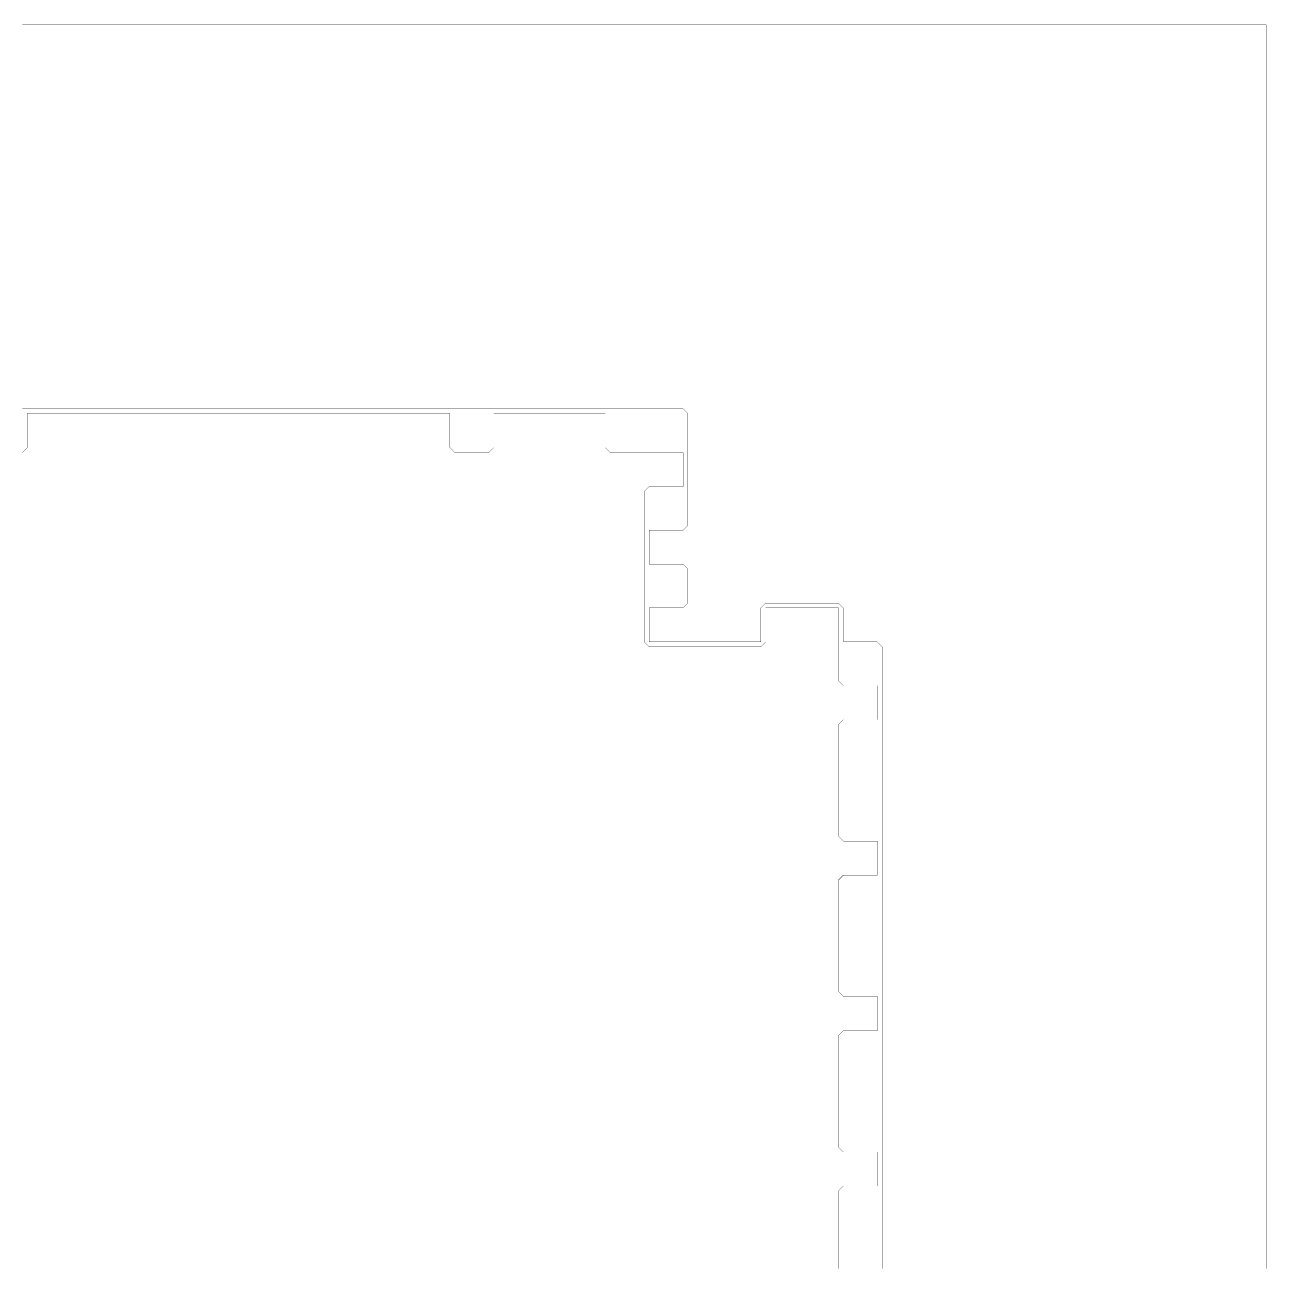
# Model space of a CAD drawing. Header units: metres. Extents: x 0 to 4990, y -4990 to 0.
# Drawn here: x 2495 to 4990, y -2495 to 0 of the extents above; entities that cross this region are included whole.
import ezdxf

# ---------------------------------------------------------------- set-up
doc = ezdxf.new("R2010")
doc.units = ezdxf.units.M
doc.layers.add('conductor', color=1, linetype='Continuous')
doc.layers.add('substrate', color=5, linetype='Continuous')

msp = doc.modelspace()

# ---------------------------------------------------------------- linework, layer by layer
at = {"layer": 'conductor', "const_width": 0.5}
msp.add_lwpolyline([(4130.859375, -2500), (4130.859375, -2490.234375), (4130.859375, -2480.46875), (4130.859375, -2470.703125), (4130.859375, -2460.9375), (4130.859375, -2451.171875), (4130.859375, -2441.40625), (4130.859375, -2431.640625), (4130.859375, -2421.875), (4130.859375, -2412.109375), (4130.859375, -2402.34375), (4130.859375, -2392.578125), (4130.859375, -2382.8125), (4130.859375, -2373.046875), (4130.859375, -2363.28125), (4130.859375, -2353.515625), (4130.859375, -2343.75), (4140.625, -2333.984375), (4150.390625, -2333.984375), (4160.15625, -2333.984375), (4169.921875, -2333.984375), (4179.6875, -2333.984375), (4189.453125, -2333.984375), (4199.21875, -2333.984375), (4208.984375, -2333.984375), (4208.984375, -2324.21875), (4208.984375, -2314.453125), (4208.984375, -2304.6875), (4208.984375, -2294.921875), (4208.984375, -2285.15625), (4208.984375, -2275.390625), (4208.984375, -2265.625), (4199.21875, -2265.625), (4189.453125, -2265.625), (4179.6875, -2265.625), (4169.921875, -2265.625), (4160.15625, -2265.625), (4150.390625, -2265.625), (4140.625, -2265.625), (4130.859375, -2255.859375), (4130.859375, -2246.09375), (4130.859375, -2236.328125), (4130.859375, -2226.5625), (4130.859375, -2216.796875), (4130.859375, -2207.03125), (4130.859375, -2197.265625), (4130.859375, -2187.5), (4130.859375, -2177.734375), (4130.859375, -2167.96875), (4130.859375, -2158.203125), (4130.859375, -2148.4375), (4130.859375, -2138.671875), (4130.859375, -2128.90625), (4130.859375, -2119.140625), (4130.859375, -2109.375), (4130.859375, -2099.609375), (4130.859375, -2089.84375), (4130.859375, -2080.078125), (4130.859375, -2070.3125), (4130.859375, -2060.546875), (4130.859375, -2050.78125), (4130.859375, -2041.015625), (4130.859375, -2031.25), (4140.625, -2021.484375), (4150.390625, -2021.484375), (4160.15625, -2021.484375), (4169.921875, -2021.484375), (4179.6875, -2021.484375), (4189.453125, -2021.484375), (4199.21875, -2021.484375), (4208.984375, -2021.484375), (4208.984375, -2011.71875), (4208.984375, -2001.953125), (4208.984375, -1992.1875), (4208.984375, -1982.421875), (4208.984375, -1972.65625), (4208.984375, -1962.890625), (4208.984375, -1953.125), (4199.21875, -1953.125), (4189.453125, -1953.125), (4179.6875, -1953.125), (4169.921875, -1953.125), (4160.15625, -1953.125), (4150.390625, -1953.125), (4140.625, -1953.125), (4130.859375, -1943.359375), (4130.859375, -1933.59375), (4130.859375, -1923.828125), (4130.859375, -1914.0625), (4130.859375, -1904.296875), (4130.859375, -1894.53125), (4130.859375, -1884.765625), (4130.859375, -1875), (4130.859375, -1865.234375), (4130.859375, -1855.46875), (4130.859375, -1845.703125), (4130.859375, -1835.9375), (4130.859375, -1826.171875), (4130.859375, -1816.40625), (4130.859375, -1806.640625), (4130.859375, -1796.875), (4130.859375, -1787.109375), (4130.859375, -1777.34375), (4130.859375, -1767.578125), (4130.859375, -1757.8125), (4130.859375, -1748.046875), (4130.859375, -1738.28125), (4130.859375, -1728.515625), (4130.859375, -1718.75), (4140.625, -1708.984375), (4150.390625, -1708.984375), (4160.15625, -1708.984375), (4169.921875, -1708.984375), (4179.6875, -1708.984375), (4189.453125, -1708.984375), (4199.21875, -1708.984375), (4208.984375, -1708.984375), (4208.984375, -1699.21875), (4208.984375, -1689.453125), (4208.984375, -1679.6875), (4208.984375, -1669.921875), (4208.984375, -1660.15625), (4208.984375, -1650.390625), (4208.984375, -1640.625), (4199.21875, -1640.625), (4189.453125, -1640.625), (4179.6875, -1640.625), (4169.921875, -1640.625), (4160.15625, -1640.625), (4150.390625, -1640.625), (4140.625, -1640.625), (4130.859375, -1630.859375), (4130.859375, -1621.09375), (4130.859375, -1611.328125), (4130.859375, -1601.5625), (4130.859375, -1591.796875), (4130.859375, -1582.03125), (4130.859375, -1572.265625), (4130.859375, -1562.5), (4130.859375, -1552.734375), (4130.859375, -1542.96875), (4130.859375, -1533.203125), (4130.859375, -1523.4375), (4130.859375, -1513.671875), (4130.859375, -1503.90625), (4130.859375, -1494.140625), (4130.859375, -1484.375), (4130.859375, -1474.609375), (4130.859375, -1464.84375), (4130.859375, -1455.078125), (4130.859375, -1445.3125), (4130.859375, -1435.546875), (4130.859375, -1425.78125), (4130.859375, -1416.015625), (4130.859375, -1406.25), (4140.625, -1396.484375), (4150.390625, -1396.484375), (4160.15625, -1396.484375), (4169.921875, -1396.484375), (4179.6875, -1396.484375), (4189.453125, -1396.484375), (4199.21875, -1396.484375), (4208.984375, -1396.484375), (4208.984375, -1386.71875), (4208.984375, -1376.953125), (4208.984375, -1367.1875), (4208.984375, -1357.421875), (4208.984375, -1347.65625), (4208.984375, -1337.890625), (4208.984375, -1328.125), (4199.21875, -1328.125), (4189.453125, -1328.125), (4179.6875, -1328.125), (4169.921875, -1328.125), (4160.15625, -1328.125), (4150.390625, -1328.125), (4140.625, -1328.125), (4130.859375, -1318.359375), (4130.859375, -1308.59375), (4130.859375, -1298.828125), (4130.859375, -1289.0625), (4130.859375, -1279.296875), (4130.859375, -1269.53125), (4130.859375, -1259.765625), (4130.859375, -1250), (4130.859375, -1240.234375), (4130.859375, -1230.46875), (4130.859375, -1220.703125), (4130.859375, -1210.9375), (4130.859375, -1201.171875), (4130.859375, -1191.40625), (4130.859375, -1181.640625), (4130.859375, -1171.875), (4121.09375, -1171.875), (4111.328125, -1171.875), (4101.5625, -1171.875), (4091.796875, -1171.875), (4082.03125, -1171.875), (4072.265625, -1171.875), (4062.5, -1171.875), (4052.734375, -1171.875), (4042.96875, -1171.875), (4033.203125, -1171.875), (4023.4375, -1171.875), (4013.671875, -1171.875), (4003.90625, -1171.875), (3994.140625, -1171.875), (3984.375, -1171.875), (3984.375, -1181.640625), (3984.375, -1191.40625), (3984.375, -1201.171875), (3984.375, -1210.9375), (3984.375, -1220.703125), (3984.375, -1230.46875), (3984.375, -1240.234375), (3974.609375, -1250), (3964.84375, -1250), (3955.078125, -1250), (3945.3125, -1250), (3935.546875, -1250), (3925.78125, -1250), (3916.015625, -1250), (3906.25, -1250), (3896.484375, -1250), (3886.71875, -1250), (3876.953125, -1250), (3867.1875, -1250), (3857.421875, -1250), (3847.65625, -1250), (3837.890625, -1250), (3828.125, -1250), (3818.359375, -1250), (3808.59375, -1250), (3798.828125, -1250), (3789.0625, -1250), (3779.296875, -1250), (3769.53125, -1250), (3759.765625, -1250), (3750, -1250), (3740.234375, -1240.234375), (3740.234375, -1230.46875), (3740.234375, -1220.703125), (3740.234375, -1210.9375), (3740.234375, -1201.171875), (3740.234375, -1191.40625), (3740.234375, -1181.640625), (3740.234375, -1171.875), (3740.234375, -1162.109375), (3740.234375, -1152.34375), (3740.234375, -1142.578125), (3740.234375, -1132.8125), (3740.234375, -1123.046875), (3740.234375, -1113.28125), (3740.234375, -1103.515625), (3740.234375, -1093.75), (3740.234375, -1083.984375), (3740.234375, -1074.21875), (3740.234375, -1064.453125), (3740.234375, -1054.6875), (3740.234375, -1044.921875), (3740.234375, -1035.15625), (3740.234375, -1025.390625), (3740.234375, -1015.625), (3740.234375, -1005.859375), (3740.234375, -996.09375), (3740.234375, -986.328125), (3740.234375, -976.5625), (3740.234375, -966.796875), (3740.234375, -957.03125), (3740.234375, -947.265625), (3740.234375, -937.5), (3750, -927.734375), (3759.765625, -927.734375), (3769.53125, -927.734375), (3779.296875, -927.734375), (3789.0625, -927.734375), (3798.828125, -927.734375), (3808.59375, -927.734375), (3818.359375, -927.734375), (3818.359375, -917.96875), (3818.359375, -908.203125), (3818.359375, -898.4375), (3818.359375, -888.671875), (3818.359375, -878.90625), (3818.359375, -869.140625), (3818.359375, -859.375), (3808.59375, -859.375), (3798.828125, -859.375), (3789.0625, -859.375), (3779.296875, -859.375), (3769.53125, -859.375), (3759.765625, -859.375), (3750, -859.375), (3740.234375, -859.375), (3730.46875, -859.375), (3720.703125, -859.375), (3710.9375, -859.375), (3701.171875, -859.375), (3691.40625, -859.375), (3681.640625, -859.375), (3671.875, -859.375), (3662.109375, -849.609375), (3662.109375, -839.84375), (3662.109375, -830.078125), (3662.109375, -820.3125), (3662.109375, -810.546875), (3662.109375, -800.78125), (3662.109375, -791.015625), (3662.109375, -781.25), (3652.34375, -781.25), (3642.578125, -781.25), (3632.8125, -781.25), (3623.046875, -781.25), (3613.28125, -781.25), (3603.515625, -781.25), (3593.75, -781.25), (3583.984375, -781.25), (3574.21875, -781.25), (3564.453125, -781.25), (3554.6875, -781.25), (3544.921875, -781.25), (3535.15625, -781.25), (3525.390625, -781.25), (3515.625, -781.25), (3505.859375, -781.25), (3496.09375, -781.25), (3486.328125, -781.25), (3476.5625, -781.25), (3466.796875, -781.25), (3457.03125, -781.25), (3447.265625, -781.25), (3437.5, -781.25), (3437.5, -791.015625), (3437.5, -800.78125), (3437.5, -810.546875), (3437.5, -820.3125), (3437.5, -830.078125), (3437.5, -839.84375), (3437.5, -849.609375), (3427.734375, -859.375), (3417.96875, -859.375), (3408.203125, -859.375), (3398.4375, -859.375), (3388.671875, -859.375), (3378.90625, -859.375), (3369.140625, -859.375), (3359.375, -859.375), (3349.609375, -849.609375), (3349.609375, -839.84375), (3349.609375, -830.078125), (3349.609375, -820.3125), (3349.609375, -810.546875), (3349.609375, -800.78125), (3349.609375, -791.015625), (3349.609375, -781.25), (3339.84375, -781.25), (3330.078125, -781.25), (3320.3125, -781.25), (3310.546875, -781.25), (3300.78125, -781.25), (3291.015625, -781.25), (3281.25, -781.25), (3271.484375, -781.25), (3261.71875, -781.25), (3251.953125, -781.25), (3242.1875, -781.25), (3232.421875, -781.25), (3222.65625, -781.25), (3212.890625, -781.25), (3203.125, -781.25), (3193.359375, -781.25), (3183.59375, -781.25), (3173.828125, -781.25), (3164.0625, -781.25), (3154.296875, -781.25), (3144.53125, -781.25), (3134.765625, -781.25), (3125, -781.25), (3115.234375, -781.25), (3105.46875, -781.25), (3095.703125, -781.25), (3085.9375, -781.25), (3076.171875, -781.25), (3066.40625, -781.25), (3056.640625, -781.25), (3046.875, -781.25), (3037.109375, -781.25), (3027.34375, -781.25), (3017.578125, -781.25), (3007.8125, -781.25), (2998.046875, -781.25), (2988.28125, -781.25), (2978.515625, -781.25), (2968.75, -781.25), (2958.984375, -781.25), (2949.21875, -781.25), (2939.453125, -781.25), (2929.6875, -781.25), (2919.921875, -781.25), (2910.15625, -781.25), (2900.390625, -781.25), (2890.625, -781.25), (2880.859375, -781.25), (2871.09375, -781.25), (2861.328125, -781.25), (2851.5625, -781.25), (2841.796875, -781.25), (2832.03125, -781.25), (2822.265625, -781.25), (2812.5, -781.25), (2802.734375, -781.25), (2792.96875, -781.25), (2783.203125, -781.25), (2773.4375, -781.25), (2763.671875, -781.25), (2753.90625, -781.25), (2744.140625, -781.25), (2734.375, -781.25), (2724.609375, -781.25), (2714.84375, -781.25), (2705.078125, -781.25), (2695.3125, -781.25), (2685.546875, -781.25), (2675.78125, -781.25), (2666.015625, -781.25), (2656.25, -781.25), (2646.484375, -781.25), (2636.71875, -781.25), (2626.953125, -781.25), (2617.1875, -781.25), (2607.421875, -781.25), (2597.65625, -781.25), (2587.890625, -781.25), (2578.125, -781.25), (2568.359375, -781.25), (2558.59375, -781.25), (2548.828125, -781.25), (2539.0625, -781.25), (2529.296875, -781.25), (2519.53125, -781.25), (2509.765625, -781.25), (2500, -781.25), (2500, -791.015625), (2500, -800.78125), (2500, -810.546875), (2500, -820.3125), (2500, -830.078125), (2500, -839.84375), (2500, -849.609375), (2490.234375, -859.375)], dxfattribs=at)
at = {"layer": 'substrate', "const_width": 0.5}
for points in [[(4990.234375, -2500), (4990.234375, -2490.234375), (4990.234375, -2480.46875), (4990.234375, -2470.703125), (4990.234375, -2460.9375), (4990.234375, -2451.171875), (4990.234375, -2441.40625), (4990.234375, -2431.640625), (4990.234375, -2421.875), (4990.234375, -2412.109375), (4990.234375, -2402.34375), (4990.234375, -2392.578125), (4990.234375, -2382.8125), (4990.234375, -2373.046875), (4990.234375, -2363.28125), (4990.234375, -2353.515625), (4990.234375, -2343.75), (4990.234375, -2333.984375), (4990.234375, -2324.21875), (4990.234375, -2314.453125), (4990.234375, -2304.6875), (4990.234375, -2294.921875), (4990.234375, -2285.15625), (4990.234375, -2275.390625), (4990.234375, -2265.625), (4990.234375, -2255.859375), (4990.234375, -2246.09375), (4990.234375, -2236.328125), (4990.234375, -2226.5625), (4990.234375, -2216.796875), (4990.234375, -2207.03125), (4990.234375, -2197.265625), (4990.234375, -2187.5), (4990.234375, -2177.734375), (4990.234375, -2167.96875), (4990.234375, -2158.203125), (4990.234375, -2148.4375), (4990.234375, -2138.671875), (4990.234375, -2128.90625), (4990.234375, -2119.140625), (4990.234375, -2109.375), (4990.234375, -2099.609375), (4990.234375, -2089.84375), (4990.234375, -2080.078125), (4990.234375, -2070.3125), (4990.234375, -2060.546875), (4990.234375, -2050.78125), (4990.234375, -2041.015625), (4990.234375, -2031.25), (4990.234375, -2021.484375), (4990.234375, -2011.71875), (4990.234375, -2001.953125), (4990.234375, -1992.1875), (4990.234375, -1982.421875), (4990.234375, -1972.65625), (4990.234375, -1962.890625), (4990.234375, -1953.125), (4990.234375, -1943.359375), (4990.234375, -1933.59375), (4990.234375, -1923.828125), (4990.234375, -1914.0625), (4990.234375, -1904.296875), (4990.234375, -1894.53125), (4990.234375, -1884.765625), (4990.234375, -1875), (4990.234375, -1865.234375), (4990.234375, -1855.46875), (4990.234375, -1845.703125), (4990.234375, -1835.9375), (4990.234375, -1826.171875), (4990.234375, -1816.40625), (4990.234375, -1806.640625), (4990.234375, -1796.875), (4990.234375, -1787.109375), (4990.234375, -1777.34375), (4990.234375, -1767.578125), (4990.234375, -1757.8125), (4990.234375, -1748.046875), (4990.234375, -1738.28125), (4990.234375, -1728.515625), (4990.234375, -1718.75), (4990.234375, -1708.984375), (4990.234375, -1699.21875), (4990.234375, -1689.453125), (4990.234375, -1679.6875), (4990.234375, -1669.921875), (4990.234375, -1660.15625), (4990.234375, -1650.390625), (4990.234375, -1640.625), (4990.234375, -1630.859375), (4990.234375, -1621.09375), (4990.234375, -1611.328125), (4990.234375, -1601.5625), (4990.234375, -1591.796875), (4990.234375, -1582.03125), (4990.234375, -1572.265625), (4990.234375, -1562.5), (4990.234375, -1552.734375), (4990.234375, -1542.96875), (4990.234375, -1533.203125), (4990.234375, -1523.4375), (4990.234375, -1513.671875), (4990.234375, -1503.90625), (4990.234375, -1494.140625), (4990.234375, -1484.375), (4990.234375, -1474.609375), (4990.234375, -1464.84375), (4990.234375, -1455.078125), (4990.234375, -1445.3125), (4990.234375, -1435.546875), (4990.234375, -1425.78125), (4990.234375, -1416.015625), (4990.234375, -1406.25), (4990.234375, -1396.484375), (4990.234375, -1386.71875), (4990.234375, -1376.953125), (4990.234375, -1367.1875), (4990.234375, -1357.421875), (4990.234375, -1347.65625), (4990.234375, -1337.890625), (4990.234375, -1328.125), (4990.234375, -1318.359375), (4990.234375, -1308.59375), (4990.234375, -1298.828125), (4990.234375, -1289.0625), (4990.234375, -1279.296875), (4990.234375, -1269.53125), (4990.234375, -1259.765625), (4990.234375, -1250), (4990.234375, -1240.234375), (4990.234375, -1230.46875), (4990.234375, -1220.703125), (4990.234375, -1210.9375), (4990.234375, -1201.171875), (4990.234375, -1191.40625), (4990.234375, -1181.640625), (4990.234375, -1171.875), (4990.234375, -1162.109375), (4990.234375, -1152.34375), (4990.234375, -1142.578125), (4990.234375, -1132.8125), (4990.234375, -1123.046875), (4990.234375, -1113.28125), (4990.234375, -1103.515625), (4990.234375, -1093.75), (4990.234375, -1083.984375), (4990.234375, -1074.21875), (4990.234375, -1064.453125), (4990.234375, -1054.6875), (4990.234375, -1044.921875), (4990.234375, -1035.15625), (4990.234375, -1025.390625), (4990.234375, -1015.625), (4990.234375, -1005.859375), (4990.234375, -996.09375), (4990.234375, -986.328125), (4990.234375, -976.5625), (4990.234375, -966.796875), (4990.234375, -957.03125), (4990.234375, -947.265625), (4990.234375, -937.5), (4990.234375, -927.734375), (4990.234375, -917.96875), (4990.234375, -908.203125), (4990.234375, -898.4375), (4990.234375, -888.671875), (4990.234375, -878.90625), (4990.234375, -869.140625), (4990.234375, -859.375), (4990.234375, -849.609375), (4990.234375, -839.84375), (4990.234375, -830.078125), (4990.234375, -820.3125), (4990.234375, -810.546875), (4990.234375, -800.78125), (4990.234375, -791.015625), (4990.234375, -781.25), (4990.234375, -771.484375), (4990.234375, -761.71875), (4990.234375, -751.953125), (4990.234375, -742.1875), (4990.234375, -732.421875), (4990.234375, -722.65625), (4990.234375, -712.890625), (4990.234375, -703.125), (4990.234375, -693.359375), (4990.234375, -683.59375), (4990.234375, -673.828125), (4990.234375, -664.0625), (4990.234375, -654.296875), (4990.234375, -644.53125), (4990.234375, -634.765625), (4990.234375, -625), (4990.234375, -615.234375), (4990.234375, -605.46875), (4990.234375, -595.703125), (4990.234375, -585.9375), (4990.234375, -576.171875), (4990.234375, -566.40625), (4990.234375, -556.640625), (4990.234375, -546.875), (4990.234375, -537.109375), (4990.234375, -527.34375), (4990.234375, -517.578125), (4990.234375, -507.8125), (4990.234375, -498.046875), (4990.234375, -488.28125), (4990.234375, -478.515625), (4990.234375, -468.75), (4990.234375, -458.984375), (4990.234375, -449.21875), (4990.234375, -439.453125), (4990.234375, -429.6875), (4990.234375, -419.921875), (4990.234375, -410.15625), (4990.234375, -400.390625), (4990.234375, -390.625), (4990.234375, -380.859375), (4990.234375, -371.09375), (4990.234375, -361.328125), (4990.234375, -351.5625), (4990.234375, -341.796875), (4990.234375, -332.03125), (4990.234375, -322.265625), (4990.234375, -312.5), (4990.234375, -302.734375), (4990.234375, -292.96875), (4990.234375, -283.203125), (4990.234375, -273.4375), (4990.234375, -263.671875), (4990.234375, -253.90625), (4990.234375, -244.140625), (4990.234375, -234.375), (4990.234375, -224.609375), (4990.234375, -214.84375), (4990.234375, -205.078125), (4990.234375, -195.3125), (4990.234375, -185.546875), (4990.234375, -175.78125), (4990.234375, -166.015625), (4990.234375, -156.25), (4990.234375, -146.484375), (4990.234375, -136.71875), (4990.234375, -126.953125), (4990.234375, -117.1875), (4990.234375, -107.421875), (4990.234375, -97.65625), (4990.234375, -87.890625), (4990.234375, -78.125), (4990.234375, -68.359375), (4990.234375, -58.59375), (4990.234375, -48.828125), (4990.234375, -39.0625), (4990.234375, -29.296875), (4990.234375, -19.53125), (4990.234375, -9.765625), (4990.234375, 0), (4980.46875, 0), (4970.703125, 0), (4960.9375, 0), (4951.171875, 0), (4941.40625, 0), (4931.640625, 0), (4921.875, 0), (4912.109375, 0), (4902.34375, 0), (4892.578125, 0), (4882.8125, 0), (4873.046875, 0), (4863.28125, 0), (4853.515625, 0), (4843.75, 0), (4833.984375, 0), (4824.21875, 0), (4814.453125, 0), (4804.6875, 0), (4794.921875, 0), (4785.15625, 0), (4775.390625, 0), (4765.625, 0), (4755.859375, 0), (4746.09375, 0), (4736.328125, 0), (4726.5625, 0), (4716.796875, 0), (4707.03125, 0), (4697.265625, 0), (4687.5, 0), (4677.734375, 0), (4667.96875, 0), (4658.203125, 0), (4648.4375, 0), (4638.671875, 0), (4628.90625, 0), (4619.140625, 0), (4609.375, 0), (4599.609375, 0), (4589.84375, 0), (4580.078125, 0), (4570.3125, 0), (4560.546875, 0), (4550.78125, 0), (4541.015625, 0), (4531.25, 0), (4521.484375, 0), (4511.71875, 0), (4501.953125, 0), (4492.1875, 0), (4482.421875, 0), (4472.65625, 0), (4462.890625, 0), (4453.125, 0), (4443.359375, 0), (4433.59375, 0), (4423.828125, 0), (4414.0625, 0), (4404.296875, 0), (4394.53125, 0), (4384.765625, 0), (4375, 0), (4365.234375, 0), (4355.46875, 0), (4345.703125, 0), (4335.9375, 0), (4326.171875, 0), (4316.40625, 0), (4306.640625, 0), (4296.875, 0), (4287.109375, 0), (4277.34375, 0), (4267.578125, 0), (4257.8125, 0), (4248.046875, 0), (4238.28125, 0), (4228.515625, 0), (4218.75, 0), (4208.984375, 0), (4199.21875, 0), (4189.453125, 0), (4179.6875, 0), (4169.921875, 0), (4160.15625, 0), (4150.390625, 0), (4140.625, 0), (4130.859375, 0), (4121.09375, 0), (4111.328125, 0), (4101.5625, 0), (4091.796875, 0), (4082.03125, 0), (4072.265625, 0), (4062.5, 0), (4052.734375, 0), (4042.96875, 0), (4033.203125, 0), (4023.4375, 0), (4013.671875, 0), (4003.90625, 0), (3994.140625, 0), (3984.375, 0), (3974.609375, 0), (3964.84375, 0), (3955.078125, 0), (3945.3125, 0), (3935.546875, 0), (3925.78125, 0), (3916.015625, 0), (3906.25, 0), (3896.484375, 0), (3886.71875, 0), (3876.953125, 0), (3867.1875, 0), (3857.421875, 0), (3847.65625, 0), (3837.890625, 0), (3828.125, 0), (3818.359375, 0), (3808.59375, 0), (3798.828125, 0), (3789.0625, 0), (3779.296875, 0), (3769.53125, 0), (3759.765625, 0), (3750, 0), (3740.234375, 0), (3730.46875, 0), (3720.703125, 0), (3710.9375, 0), (3701.171875, 0), (3691.40625, 0), (3681.640625, 0), (3671.875, 0), (3662.109375, 0), (3652.34375, 0), (3642.578125, 0), (3632.8125, 0), (3623.046875, 0), (3613.28125, 0), (3603.515625, 0), (3593.75, 0), (3583.984375, 0), (3574.21875, 0), (3564.453125, 0), (3554.6875, 0), (3544.921875, 0), (3535.15625, 0), (3525.390625, 0), (3515.625, 0), (3505.859375, 0), (3496.09375, 0), (3486.328125, 0), (3476.5625, 0), (3466.796875, 0), (3457.03125, 0), (3447.265625, 0), (3437.5, 0), (3427.734375, 0), (3417.96875, 0), (3408.203125, 0), (3398.4375, 0), (3388.671875, 0), (3378.90625, 0), (3369.140625, 0), (3359.375, 0), (3349.609375, 0), (3339.84375, 0), (3330.078125, 0), (3320.3125, 0), (3310.546875, 0), (3300.78125, 0), (3291.015625, 0), (3281.25, 0), (3271.484375, 0), (3261.71875, 0), (3251.953125, 0), (3242.1875, 0), (3232.421875, 0), (3222.65625, 0), (3212.890625, 0), (3203.125, 0), (3193.359375, 0), (3183.59375, 0), (3173.828125, 0), (3164.0625, 0), (3154.296875, 0), (3144.53125, 0), (3134.765625, 0), (3125, 0), (3115.234375, 0), (3105.46875, 0), (3095.703125, 0), (3085.9375, 0), (3076.171875, 0), (3066.40625, 0), (3056.640625, 0), (3046.875, 0), (3037.109375, 0), (3027.34375, 0), (3017.578125, 0), (3007.8125, 0), (2998.046875, 0), (2988.28125, 0), (2978.515625, 0), (2968.75, 0), (2958.984375, 0), (2949.21875, 0), (2939.453125, 0), (2929.6875, 0), (2919.921875, 0), (2910.15625, 0), (2900.390625, 0), (2890.625, 0), (2880.859375, 0), (2871.09375, 0), (2861.328125, 0), (2851.5625, 0), (2841.796875, 0), (2832.03125, 0), (2822.265625, 0), (2812.5, 0), (2802.734375, 0), (2792.96875, 0), (2783.203125, 0), (2773.4375, 0), (2763.671875, 0), (2753.90625, 0), (2744.140625, 0), (2734.375, 0), (2724.609375, 0), (2714.84375, 0), (2705.078125, 0), (2695.3125, 0), (2685.546875, 0), (2675.78125, 0), (2666.015625, 0), (2656.25, 0), (2646.484375, 0), (2636.71875, 0), (2626.953125, 0), (2617.1875, 0), (2607.421875, 0), (2597.65625, 0), (2587.890625, 0), (2578.125, 0), (2568.359375, 0), (2558.59375, 0), (2548.828125, 0), (2539.0625, 0), (2529.296875, 0), (2519.53125, 0), (2509.765625, 0), (2500, 0), (2490.234375, 0)], [(2490.234375, -771.484375), (2500, -771.484375), (2509.765625, -771.484375), (2519.53125, -771.484375), (2529.296875, -771.484375), (2539.0625, -771.484375), (2548.828125, -771.484375), (2558.59375, -771.484375), (2568.359375, -771.484375), (2578.125, -771.484375), (2587.890625, -771.484375), (2597.65625, -771.484375), (2607.421875, -771.484375), (2617.1875, -771.484375), (2626.953125, -771.484375), (2636.71875, -771.484375), (2646.484375, -771.484375), (2656.25, -771.484375), (2666.015625, -771.484375), (2675.78125, -771.484375), (2685.546875, -771.484375), (2695.3125, -771.484375), (2705.078125, -771.484375), (2714.84375, -771.484375), (2724.609375, -771.484375), (2734.375, -771.484375), (2744.140625, -771.484375), (2753.90625, -771.484375), (2763.671875, -771.484375), (2773.4375, -771.484375), (2783.203125, -771.484375), (2792.96875, -771.484375), (2802.734375, -771.484375), (2812.5, -771.484375), (2822.265625, -771.484375), (2832.03125, -771.484375), (2841.796875, -771.484375), (2851.5625, -771.484375), (2861.328125, -771.484375), (2871.09375, -771.484375), (2880.859375, -771.484375), (2890.625, -771.484375), (2900.390625, -771.484375), (2910.15625, -771.484375), (2919.921875, -771.484375), (2929.6875, -771.484375), (2939.453125, -771.484375), (2949.21875, -771.484375), (2958.984375, -771.484375), (2968.75, -771.484375), (2978.515625, -771.484375), (2988.28125, -771.484375), (2998.046875, -771.484375), (3007.8125, -771.484375), (3017.578125, -771.484375), (3027.34375, -771.484375), (3037.109375, -771.484375), (3046.875, -771.484375), (3056.640625, -771.484375), (3066.40625, -771.484375), (3076.171875, -771.484375), (3085.9375, -771.484375), (3095.703125, -771.484375), (3105.46875, -771.484375), (3115.234375, -771.484375), (3125, -771.484375), (3134.765625, -771.484375), (3144.53125, -771.484375), (3154.296875, -771.484375), (3164.0625, -771.484375), (3173.828125, -771.484375), (3183.59375, -771.484375), (3193.359375, -771.484375), (3203.125, -771.484375), (3212.890625, -771.484375), (3222.65625, -771.484375), (3232.421875, -771.484375), (3242.1875, -771.484375), (3251.953125, -771.484375), (3261.71875, -771.484375), (3271.484375, -771.484375), (3281.25, -771.484375), (3291.015625, -771.484375), (3300.78125, -771.484375), (3310.546875, -771.484375), (3320.3125, -771.484375), (3330.078125, -771.484375), (3339.84375, -771.484375), (3349.609375, -771.484375), (3359.375, -771.484375), (3369.140625, -771.484375), (3378.90625, -771.484375), (3388.671875, -771.484375), (3398.4375, -771.484375), (3408.203125, -771.484375), (3417.96875, -771.484375), (3427.734375, -771.484375), (3437.5, -771.484375), (3447.265625, -771.484375), (3457.03125, -771.484375), (3466.796875, -771.484375), (3476.5625, -771.484375), (3486.328125, -771.484375), (3496.09375, -771.484375), (3505.859375, -771.484375), (3515.625, -771.484375), (3525.390625, -771.484375), (3535.15625, -771.484375), (3544.921875, -771.484375), (3554.6875, -771.484375), (3564.453125, -771.484375), (3574.21875, -771.484375), (3583.984375, -771.484375), (3593.75, -771.484375), (3603.515625, -771.484375), (3613.28125, -771.484375), (3623.046875, -771.484375), (3632.8125, -771.484375), (3642.578125, -771.484375), (3652.34375, -771.484375), (3662.109375, -771.484375), (3671.875, -771.484375), (3681.640625, -771.484375), (3691.40625, -771.484375), (3701.171875, -771.484375), (3710.9375, -771.484375), (3720.703125, -771.484375), (3730.46875, -771.484375), (3740.234375, -771.484375), (3750, -771.484375), (3759.765625, -771.484375), (3769.53125, -771.484375), (3779.296875, -771.484375), (3789.0625, -771.484375), (3798.828125, -771.484375), (3808.59375, -771.484375), (3818.359375, -771.484375), (3828.125, -781.25), (3828.125, -791.015625), (3828.125, -800.78125), (3828.125, -810.546875), (3828.125, -820.3125), (3828.125, -830.078125), (3828.125, -839.84375), (3828.125, -849.609375), (3828.125, -859.375), (3828.125, -869.140625), (3828.125, -878.90625), (3828.125, -888.671875), (3828.125, -898.4375), (3828.125, -908.203125), (3828.125, -917.96875), (3828.125, -927.734375), (3828.125, -937.5), (3828.125, -947.265625), (3828.125, -957.03125), (3828.125, -966.796875), (3828.125, -976.5625), (3828.125, -986.328125), (3828.125, -996.09375), (3828.125, -1005.859375), (3818.359375, -1015.625), (3808.59375, -1015.625), (3798.828125, -1015.625), (3789.0625, -1015.625), (3779.296875, -1015.625), (3769.53125, -1015.625), (3759.765625, -1015.625), (3750, -1015.625), (3750, -1025.390625), (3750, -1035.15625), (3750, -1044.921875), (3750, -1054.6875), (3750, -1064.453125), (3750, -1074.21875), (3750, -1083.984375), (3759.765625, -1083.984375), (3769.53125, -1083.984375), (3779.296875, -1083.984375), (3789.0625, -1083.984375), (3798.828125, -1083.984375), (3808.59375, -1083.984375), (3818.359375, -1083.984375), (3828.125, -1093.75), (3828.125, -1103.515625), (3828.125, -1113.28125), (3828.125, -1123.046875), (3828.125, -1132.8125), (3828.125, -1142.578125), (3828.125, -1152.34375), (3828.125, -1162.109375), (3818.359375, -1171.875), (3808.59375, -1171.875), (3798.828125, -1171.875), (3789.0625, -1171.875), (3779.296875, -1171.875), (3769.53125, -1171.875), (3759.765625, -1171.875), (3750, -1171.875), (3750, -1181.640625), (3750, -1191.40625), (3750, -1201.171875), (3750, -1210.9375), (3750, -1220.703125), (3750, -1230.46875), (3750, -1240.234375), (3759.765625, -1240.234375), (3769.53125, -1240.234375), (3779.296875, -1240.234375), (3789.0625, -1240.234375), (3798.828125, -1240.234375), (3808.59375, -1240.234375), (3818.359375, -1240.234375), (3828.125, -1240.234375), (3837.890625, -1240.234375), (3847.65625, -1240.234375), (3857.421875, -1240.234375), (3867.1875, -1240.234375), (3876.953125, -1240.234375), (3886.71875, -1240.234375), (3896.484375, -1240.234375), (3906.25, -1240.234375), (3916.015625, -1240.234375), (3925.78125, -1240.234375), (3935.546875, -1240.234375), (3945.3125, -1240.234375), (3955.078125, -1240.234375), (3964.84375, -1240.234375), (3974.609375, -1240.234375), (3974.609375, -1230.46875), (3974.609375, -1220.703125), (3974.609375, -1210.9375), (3974.609375, -1201.171875), (3974.609375, -1191.40625), (3974.609375, -1181.640625), (3974.609375, -1171.875), (3984.375, -1162.109375), (3994.140625, -1162.109375), (4003.90625, -1162.109375), (4013.671875, -1162.109375), (4023.4375, -1162.109375), (4033.203125, -1162.109375), (4042.96875, -1162.109375), (4052.734375, -1162.109375), (4062.5, -1162.109375), (4072.265625, -1162.109375), (4082.03125, -1162.109375), (4091.796875, -1162.109375), (4101.5625, -1162.109375), (4111.328125, -1162.109375), (4121.09375, -1162.109375), (4130.859375, -1162.109375), (4140.625, -1171.875), (4140.625, -1181.640625), (4140.625, -1191.40625), (4140.625, -1201.171875), (4140.625, -1210.9375), (4140.625, -1220.703125), (4140.625, -1230.46875), (4140.625, -1240.234375), (4150.390625, -1240.234375), (4160.15625, -1240.234375), (4169.921875, -1240.234375), (4179.6875, -1240.234375), (4189.453125, -1240.234375), (4199.21875, -1240.234375), (4208.984375, -1240.234375), (4218.75, -1250), (4218.75, -1259.765625), (4218.75, -1269.53125), (4218.75, -1279.296875), (4218.75, -1289.0625), (4218.75, -1298.828125), (4218.75, -1308.59375), (4218.75, -1318.359375), (4218.75, -1328.125), (4218.75, -1337.890625), (4218.75, -1347.65625), (4218.75, -1357.421875), (4218.75, -1367.1875), (4218.75, -1376.953125), (4218.75, -1386.71875), (4218.75, -1396.484375), (4218.75, -1406.25), (4218.75, -1416.015625), (4218.75, -1425.78125), (4218.75, -1435.546875), (4218.75, -1445.3125), (4218.75, -1455.078125), (4218.75, -1464.84375), (4218.75, -1474.609375), (4218.75, -1484.375), (4218.75, -1494.140625), (4218.75, -1503.90625), (4218.75, -1513.671875), (4218.75, -1523.4375), (4218.75, -1533.203125), (4218.75, -1542.96875), (4218.75, -1552.734375), (4218.75, -1562.5), (4218.75, -1572.265625), (4218.75, -1582.03125), (4218.75, -1591.796875), (4218.75, -1601.5625), (4218.75, -1611.328125), (4218.75, -1621.09375), (4218.75, -1630.859375), (4218.75, -1640.625), (4218.75, -1650.390625), (4218.75, -1660.15625), (4218.75, -1669.921875), (4218.75, -1679.6875), (4218.75, -1689.453125), (4218.75, -1699.21875), (4218.75, -1708.984375), (4218.75, -1718.75), (4218.75, -1728.515625), (4218.75, -1738.28125), (4218.75, -1748.046875), (4218.75, -1757.8125), (4218.75, -1767.578125), (4218.75, -1777.34375), (4218.75, -1787.109375), (4218.75, -1796.875), (4218.75, -1806.640625), (4218.75, -1816.40625), (4218.75, -1826.171875), (4218.75, -1835.9375), (4218.75, -1845.703125), (4218.75, -1855.46875), (4218.75, -1865.234375), (4218.75, -1875), (4218.75, -1884.765625), (4218.75, -1894.53125), (4218.75, -1904.296875), (4218.75, -1914.0625), (4218.75, -1923.828125), (4218.75, -1933.59375), (4218.75, -1943.359375), (4218.75, -1953.125), (4218.75, -1962.890625), (4218.75, -1972.65625), (4218.75, -1982.421875), (4218.75, -1992.1875), (4218.75, -2001.953125), (4218.75, -2011.71875), (4218.75, -2021.484375), (4218.75, -2031.25), (4218.75, -2041.015625), (4218.75, -2050.78125), (4218.75, -2060.546875), (4218.75, -2070.3125), (4218.75, -2080.078125), (4218.75, -2089.84375), (4218.75, -2099.609375), (4218.75, -2109.375), (4218.75, -2119.140625), (4218.75, -2128.90625), (4218.75, -2138.671875), (4218.75, -2148.4375), (4218.75, -2158.203125), (4218.75, -2167.96875), (4218.75, -2177.734375), (4218.75, -2187.5), (4218.75, -2197.265625), (4218.75, -2207.03125), (4218.75, -2216.796875), (4218.75, -2226.5625), (4218.75, -2236.328125), (4218.75, -2246.09375), (4218.75, -2255.859375), (4218.75, -2265.625), (4218.75, -2275.390625), (4218.75, -2285.15625), (4218.75, -2294.921875), (4218.75, -2304.6875), (4218.75, -2314.453125), (4218.75, -2324.21875), (4218.75, -2333.984375), (4218.75, -2343.75), (4218.75, -2353.515625), (4218.75, -2363.28125), (4218.75, -2373.046875), (4218.75, -2382.8125), (4218.75, -2392.578125), (4218.75, -2402.34375), (4218.75, -2412.109375), (4218.75, -2421.875), (4218.75, -2431.640625), (4218.75, -2441.40625), (4218.75, -2451.171875), (4218.75, -2460.9375), (4218.75, -2470.703125), (4218.75, -2480.46875), (4218.75, -2490.234375), (4218.75, -2500)]]:
    msp.add_lwpolyline(points, dxfattribs=at)

doc.saveas('drawing.dxf')
